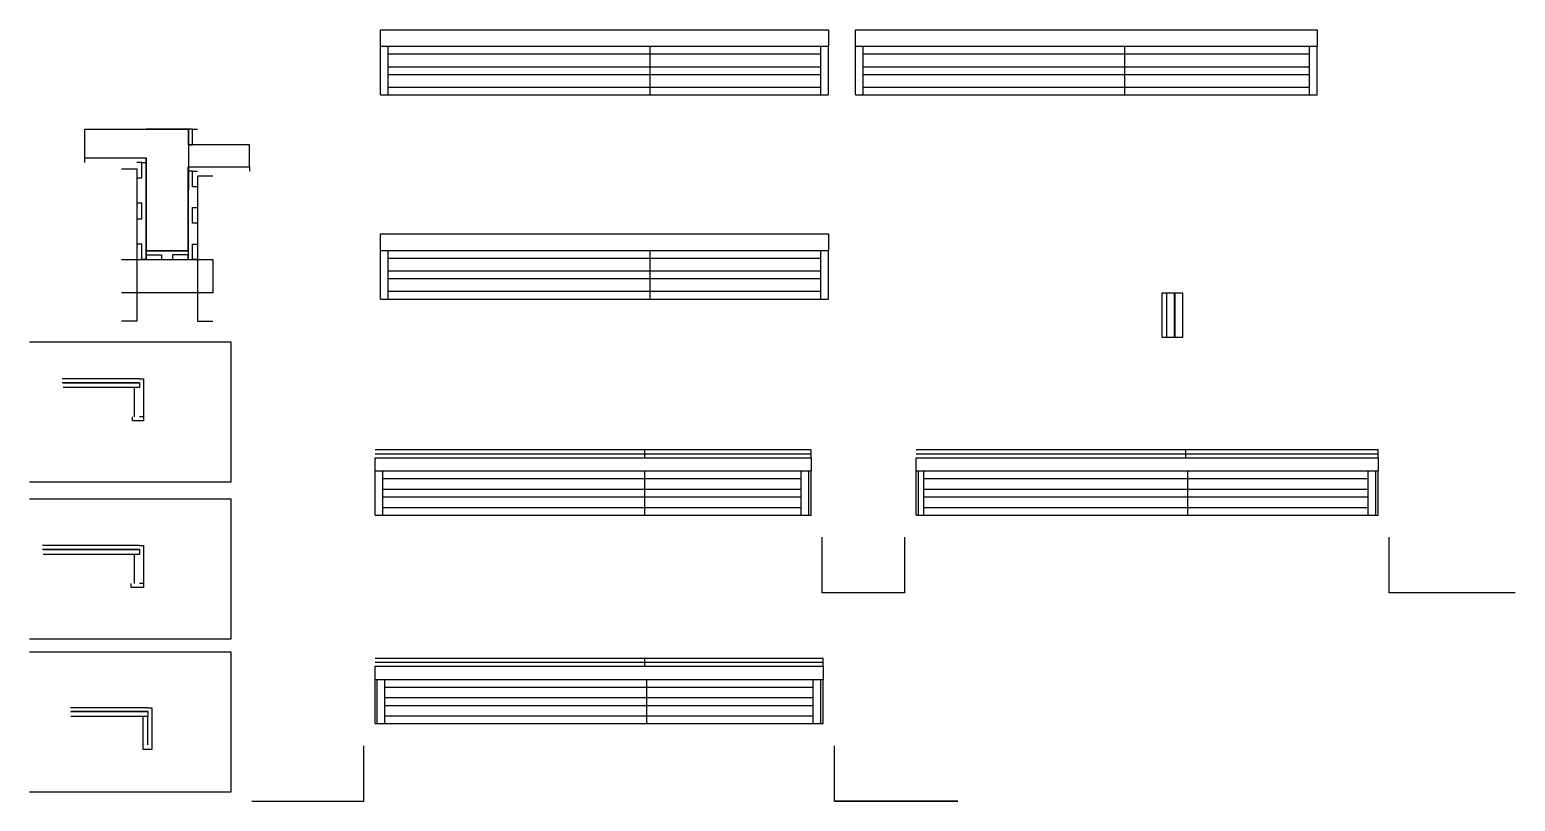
# Model space of a CAD drawing. Header units: metres. Extents: x 5825 to 7170, y 8808 to 9507.
import ezdxf

# ---------------------------------------------------------------- set-up
doc = ezdxf.new("R2010")
doc.units = ezdxf.units.M
for name, color, linetype in [('CONCRETO', 7, 'Continuous'), ('COTA', 7, 'Continuous'), ('Cotas', 7, 'Continuous'), ('Hachura', 7, 'Continuous'), ('Madeira', 7, 'Continuous'), ('NOMENCLATURA', 7, 'Continuous'), ('Painéis', 7, 'Continuous'), ('SARR_2.2x7', 7, 'Continuous'), ('SARR_3.5x7', 7, 'Continuous')]:
    doc.layers.add(name, color=color, linetype=linetype)

msp = doc.modelspace()

# ---------------------------------------------------------------- linework, layer by layer
at = {"layer": 'CONCRETO', "color": 7, "lineweight": 25}
for points in [[(5875.1, 9390.7), (5875.1, 9416.7), (5930.7, 9416.7), (5930.7, 9416.7), (5969.1, 9416.7), (5968.7, 9306.7), (5930.7, 9306.7), (5930.7, 9390.7)], [(5930.7, 9386.7), (5930.7, 9306.7), (5968.7, 9306.7), (5968.7, 9382.7), (6024.3, 9382.7), (6024.3, 9402.7), (5969.1, 9402.7), (5969.1, 9416.7), (5930.7, 9416.7)]]:
    msp.add_lwpolyline(points, dxfattribs=at)
at = {"layer": 'COTA', "color": 7, "lineweight": 25}
for p, q in [((6142.7, 9491.8), (6142.7, 9506.8)), ((6142.7, 9506.8), (6548.2, 9506.8)), ((6548.2, 9506.8), (6548.2, 9491.8)), ((6572.5, 9491.8), (6572.5, 9506.8)), ((6572.5, 9506.8), (6990.5, 9506.8)), ((6990.5, 9506.8), (6990.5, 9491.8)), ((6142.7, 9307), (6142.7, 9322)), ((6142.7, 9322), (6548.2, 9322)), ((6548.2, 9322), (6548.2, 9307)), ((6137.9, 9107.4), (6137.9, 9119.4)), ((6532.4, 9119.4), (6532.4, 9107.4)), ((6627.5, 9107.4), (6627.5, 9119.4)), ((7045.5, 9119.4), (7045.5, 9107.4)), ((6137.9, 8918.7), (6137.9, 8930.7)), ((6543.4, 8930.7), (6543.4, 8918.7))]:
    msp.add_line(p, q, dxfattribs=at)
at = {"layer": 'Cotas', "color": 7, "lineweight": 25}
for points in [[(5825.3, 9224.2), (6007.3, 9224.2), (6007.3, 9097.3), (5825.3, 9097.3)], [(5825.3, 9082), (6007.3, 9082), (6007.3, 8955.1), (5825.3, 8955.1)], [(5825.3, 8943.5), (6007.3, 8943.5), (6007.3, 8816.6), (5825.3, 8816.6)]]:
    msp.add_lwpolyline(points, dxfattribs=at)
at = {"layer": 'Hachura', "color": 7, "lineweight": 25}
msp.add_line((5932.3, 8855.1), (5927.9, 8855.1), dxfattribs=at)
at = {"layer": 'Madeira', "color": 7, "lineweight": 25}
for p, q in [((5855.6, 9187.2), (5924.7, 9187.2)), ((5924.7, 9182.8), (5855.6, 9182.8)), ((5920.3, 9156.4), (5920.3, 9182.8)), ((5924.7, 9187.2), (5924.7, 9182.8)), ((5837.4, 9036.2), (5924.7, 9036.2)), ((5924.7, 9036.2), (5924.7, 9031.8)), ((5924.7, 9031.8), (5837.4, 9031.8)), ((5920.3, 9005.4), (5920.3, 9031.8)), ((5862.6, 8889.5), (5932.3, 8889.5)), ((5932.3, 8889.5), (5932.3, 8885.1)), ((5932.3, 8885.1), (5862.6, 8885.1)), ((5927.9, 8855.1), (5927.9, 8885.1)), ((5932.3, 8859.5), (5932.3, 8885.1))]:
    msp.add_line(p, q, dxfattribs=at)
for points in [[(5977.1, 9402.7), (5972.7, 9402.7), (5972.7, 9416.7), (5977.1, 9416.7)], [(5922.3, 9372.7), (5926.7, 9372.7), (5926.7, 9386.7), (5922.3, 9386.7)], [(5977.1, 9364.7), (5972.7, 9364.7), (5972.7, 9378.7), (5977.1, 9378.7)], [(5922.3, 9335.7), (5926.7, 9335.7), (5926.7, 9349.7), (5922.3, 9349.7)], [(5977.1, 9331.7), (5972.7, 9331.7), (5972.7, 9345.7), (5977.1, 9345.7)], [(5922.3, 9298.7), (5926.7, 9298.7), (5926.7, 9312.7), (5922.3, 9312.7)], [(5930.7, 9298.7), (5930.7, 9303.1), (5944.7, 9303.1), (5944.7, 9298.7)], [(5968.7, 9298.7), (5968.7, 9303.1), (5954.7, 9303.1), (5954.7, 9298.7)], [(5977.1, 9298.7), (5972.7, 9298.7), (5972.7, 9312.7), (5977.1, 9312.7)]]:
    msp.add_lwpolyline(points, dxfattribs=at)
at = {"layer": 'NOMENCLATURA', "color": 7, "lineweight": 25}
for p, q in [((6542.6, 8997.1), (6542.6, 9047.5)), ((6617.3, 8997.1), (6617.3, 9047.5)), ((7055.7, 8997.1), (7055.7, 9047.5)), ((6617.3, 8997.1), (6542.6, 8997.1)), ((7169.7, 8997.1), (7055.7, 8997.1)), ((6127.7, 8808.4), (6127.7, 8858.7)), ((6553.6, 8808.4), (6553.6, 8858.7)), ((6026.3, 8808.4), (6127.7, 8808.4)), ((6665.3, 8808.4), (6553.6, 8808.4)), ((6553.6, 8808.4), (6665.3, 8808.4))]:
    msp.add_line(p, q, dxfattribs=at)
at = {"layer": 'Painéis', "color": 7, "lineweight": 25}
for p, q in [((6142.7, 9491.8), (6548.2, 9491.8)), ((6142.7, 9447.8), (6142.7, 9491.8)), ((6386.7, 9447.8), (6386.7, 9491.8)), ((6548.2, 9447.8), (6548.2, 9491.8)), ((6572.5, 9491.8), (6990.5, 9491.8)), ((6572.5, 9447.8), (6572.5, 9491.8)), ((6816.5, 9447.8), (6816.5, 9491.8)), ((6990.5, 9447.8), (6990.5, 9491.8)), ((6142.7, 9447.8), (6548.2, 9447.8)), ((6572.5, 9447.8), (6990.5, 9447.8)), ((6142.7, 9307), (6548.2, 9307)), ((6142.7, 9263), (6142.7, 9307)), ((6386.7, 9263), (6386.7, 9307)), ((6548.2, 9263), (6548.2, 9307)), ((6142.7, 9263), (6548.2, 9263)), ((6850, 9268.4), (6850, 9228.4)), ((6869, 9268.4), (6850, 9268.4)), ((6869, 9228.4), (6869, 9268.4)), ((6850, 9228.4), (6869, 9228.4)), ((5924.7, 9190.8), (5854.8, 9190.8)), ((5924.7, 9187.2), (5854.8, 9187.2)), ((6381.9, 9119.4), (6381.9, 9126.4)), ((6871.5, 9119.4), (6871.5, 9126.4)), ((6137.9, 9107.4), (6532.4, 9107.4)), ((6137.9, 9067.4), (6137.9, 9107.4)), ((6381.9, 9067.4), (6381.9, 9107.4)), ((6530.4, 9067.4), (6530.4, 9107.4)), ((6532.4, 9067.4), (6532.4, 9107.4)), ((6627.5, 9107.4), (7045.5, 9107.4)), ((6627.5, 9067.4), (6627.5, 9107.4)), ((6629.5, 9067.4), (6629.5, 9107.4)), ((6873.5, 9067.4), (6873.5, 9107.4)), ((7043.5, 9067.4), (7043.5, 9107.4)), ((7045.5, 9067.4), (7045.5, 9107.4)), ((6137.9, 9067.4), (6532.4, 9067.4)), ((6627.5, 9067.4), (7045.5, 9067.4)), ((5924.7, 9039.8), (5837, 9039.8)), ((5924.7, 9036.2), (5837, 9036.2)), ((6381.9, 8930.7), (6381.9, 8937.7)), ((6137.9, 8918.7), (6543.4, 8918.7)), ((6137.9, 8878.7), (6137.9, 8918.7)), ((6139.9, 8878.7), (6139.9, 8918.7)), ((6383.9, 8878.7), (6383.9, 8918.7)), ((6541.4, 8878.7), (6541.4, 8918.7)), ((6543.4, 8878.7), (6543.4, 8918.7)), ((5932.3, 8893.1), (5862.4, 8893.1)), ((5932.3, 8889.5), (5862.5, 8889.5)), ((6137.9, 8878.7), (6543.4, 8878.7))]:
    msp.add_line(p, q, dxfattribs=at)
for points in [[(5972.7, 9416.7), (5969.1, 9416.7), (5969.1, 9402.7), (5972.7, 9402.7)], [(5875.1, 9386.7), (5875.1, 9390.7), (5930.7, 9390.7), (5930.7, 9386.7)], [(5926.7, 9386.7), (5930.7, 9386.7), (5930.7, 9298.7), (5926.7, 9298.7)], [(5968.7, 9378.7), (5968.7, 9382.7), (6024.3, 9382.7), (6024.3, 9378.7)], [(5972.7, 9378.7), (5968.7, 9378.7), (5968.7, 9298.7), (5972.7, 9298.7)], [(5930.7, 9303.1), (5930.7, 9306.7), (5968.7, 9306.7), (5968.7, 9303.1)], [(5924.7, 9190.8), (5928.3, 9190.8), (5928.3, 9156.4), (5924.7, 9156.4)], [(5928.3, 9156.4), (5928.3, 9152.8), (5918.3, 9152.8), (5918.3, 9156.4)], [(6137.9, 9119.4), (6532.4, 9119.4), (6532.4, 9126.4), (6137.9, 9126.4)], [(6627.5, 9119.4), (7045.5, 9119.4), (7045.5, 9126.4), (6627.5, 9126.4)], [(5924.7, 9039.8), (5928.3, 9039.8), (5928.3, 9005.4), (5924.7, 9005.4)], [(5928.3, 9005.4), (5928.3, 9001.8), (5917.3, 9001.8), (5917.3, 9005.4)], [(6137.9, 8930.7), (6543.4, 8930.7), (6543.4, 8937.7), (6137.9, 8937.7)], [(5932.3, 8893.1), (5935.9, 8893.1), (5935.9, 8855.1), (5932.3, 8855.1)]]:
    msp.add_lwpolyline(points, dxfattribs=at)
at = {"layer": 'SARR_2.2x7', "color": 7, "lineweight": 25}
for p, q in [((6149.6, 9447.8), (6149.6, 9491.8)), ((6541.2, 9447.8), (6541.2, 9491.8)), ((6579.5, 9447.8), (6579.5, 9491.8)), ((6983.5, 9447.8), (6983.5, 9491.8)), ((6149.6, 9484.8), (6386.7, 9484.8)), ((6386.7, 9484.8), (6541.2, 9484.8)), ((6579.5, 9484.8), (6816.5, 9484.8)), ((6816.5, 9484.8), (6983.5, 9484.8)), ((6149.6, 9473.3), (6386.7, 9473.3)), ((6149.6, 9466.3), (6386.7, 9466.3)), ((6386.7, 9473.3), (6541.2, 9473.3)), ((6386.7, 9466.3), (6541.2, 9466.3)), ((6579.5, 9473.3), (6816.5, 9473.3)), ((6579.5, 9466.3), (6816.5, 9466.3)), ((6816.5, 9473.3), (6983.5, 9473.3)), ((6816.5, 9466.3), (6983.5, 9466.3)), ((6149.6, 9454.8), (6386.7, 9454.8)), ((6386.7, 9454.8), (6541.2, 9454.8)), ((6579.5, 9454.8), (6816.5, 9454.8)), ((6816.5, 9454.8), (6983.5, 9454.8)), ((6149.6, 9263), (6149.6, 9307)), ((6541.2, 9263), (6541.2, 9307)), ((6149.6, 9300), (6386.7, 9300)), ((6386.7, 9300), (6541.2, 9300)), ((6149.6, 9288.5), (6386.7, 9288.5)), ((6149.6, 9281.5), (6386.7, 9281.5)), ((6386.7, 9288.5), (6541.2, 9288.5)), ((6386.7, 9281.5), (6541.2, 9281.5)), ((6149.6, 9270), (6386.7, 9270)), ((6386.7, 9270), (6541.2, 9270)), ((6854, 9268.4), (6854, 9228.4)), ((6861, 9268.4), (6861, 9228.4)), ((6862, 9228.4), (6862, 9268.4)), ((6137.9, 9122.9), (6381.9, 9122.9)), ((6381.9, 9122.9), (6532.4, 9122.9)), ((6627.5, 9122.9), (6871.5, 9122.9)), ((6871.5, 9122.9), (7045.5, 9122.9)), ((6144.8, 9067.4), (6144.8, 9107.4)), ((6523.4, 9067.4), (6523.4, 9107.4)), ((6634.4, 9067.4), (6634.4, 9107.4)), ((7036.5, 9067.4), (7036.5, 9107.4)), ((6144.8, 9100.4), (6381.9, 9100.4)), ((6144.8, 9090.9), (6381.9, 9090.9)), ((6381.9, 9100.4), (6523.4, 9100.4)), ((6381.9, 9090.9), (6523.4, 9090.9)), ((6634.4, 9100.4), (6873.5, 9100.4)), ((6634.4, 9090.9), (6873.5, 9090.9)), ((6873.5, 9100.4), (7036.5, 9100.4)), ((6873.5, 9090.9), (7036.5, 9090.9)), ((6144.8, 9083.9), (6381.9, 9083.9)), ((6381.9, 9083.9), (6523.4, 9083.9)), ((6634.4, 9083.9), (6873.5, 9083.9)), ((6873.5, 9083.9), (7036.5, 9083.9)), ((6144.8, 9074.4), (6381.9, 9074.4)), ((6381.9, 9074.4), (6523.4, 9074.4)), ((6634.4, 9074.4), (6873.5, 9074.4)), ((6873.5, 9074.4), (7036.5, 9074.4)), ((6137.9, 8934.2), (6381.9, 8934.2)), ((6381.9, 8934.2), (6543.4, 8934.2)), ((6146.8, 8878.7), (6146.8, 8918.7)), ((6534.4, 8878.7), (6534.4, 8918.7)), ((6146.8, 8911.7), (6383.9, 8911.7)), ((6146.8, 8902.2), (6383.9, 8902.2)), ((6383.9, 8911.7), (6534.4, 8911.7)), ((6383.9, 8902.2), (6534.4, 8902.2)), ((6146.8, 8895.2), (6383.9, 8895.2)), ((6383.9, 8895.2), (6534.4, 8895.2)), ((6146.8, 8885.7), (6383.9, 8885.7)), ((6383.9, 8885.7), (6534.4, 8885.7))]:
    msp.add_line(p, q, dxfattribs=at)
at = {"layer": 'SARR_3.5x7', "color": 7, "lineweight": 25}
for points in [[(5908.3, 9380.7), (5922.3, 9380.7), (5922.3, 9243.1), (5908.3, 9243.1)], [(5991.1, 9374.3), (5977.1, 9374.3), (5977.1, 9243.1), (5991.1, 9243.1)], [(5908.3, 9298.7), (5991.1, 9298.7), (5991.1, 9268.6), (5908.3, 9268.6)]]:
    msp.add_lwpolyline(points, dxfattribs=at)

doc.saveas('drawing.dxf')
